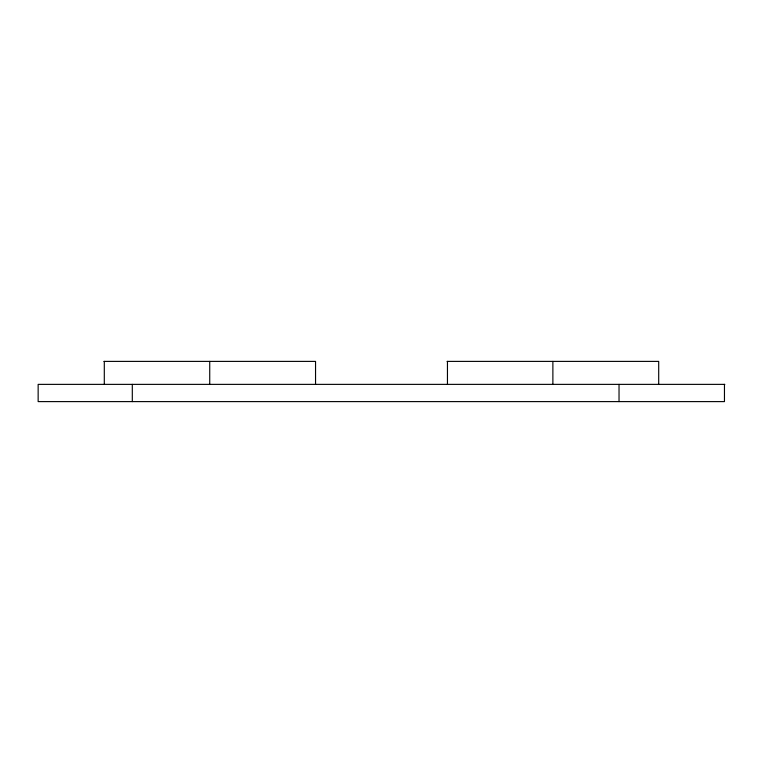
<?xml version="1.0" encoding="UTF-8"?>
<svg xmlns="http://www.w3.org/2000/svg" width="763" height="763" viewBox="0 0 763 763"><rect width="100%" height="100%" fill="white"/><g stroke="black" fill="none" stroke-linecap="round" stroke-linejoin="round"><path stroke-width="1.14" d="M103.902 361.395L315.548 361.395L315.548 384.371M447.061 361.395L658.698 361.395L658.698 384.371M724.85 384.371L38.15 384.371L38.15 401.605L724.459 401.605L724.459 384.371M619.031 384.371L619.031 401.605M552.879 361.395L552.879 384.371M447.452 361.395L447.452 384.371M209.73 361.395L209.73 384.371M132.304 384.371L132.304 401.605M104.302 361.395L104.302 384.371"/></g></svg>
